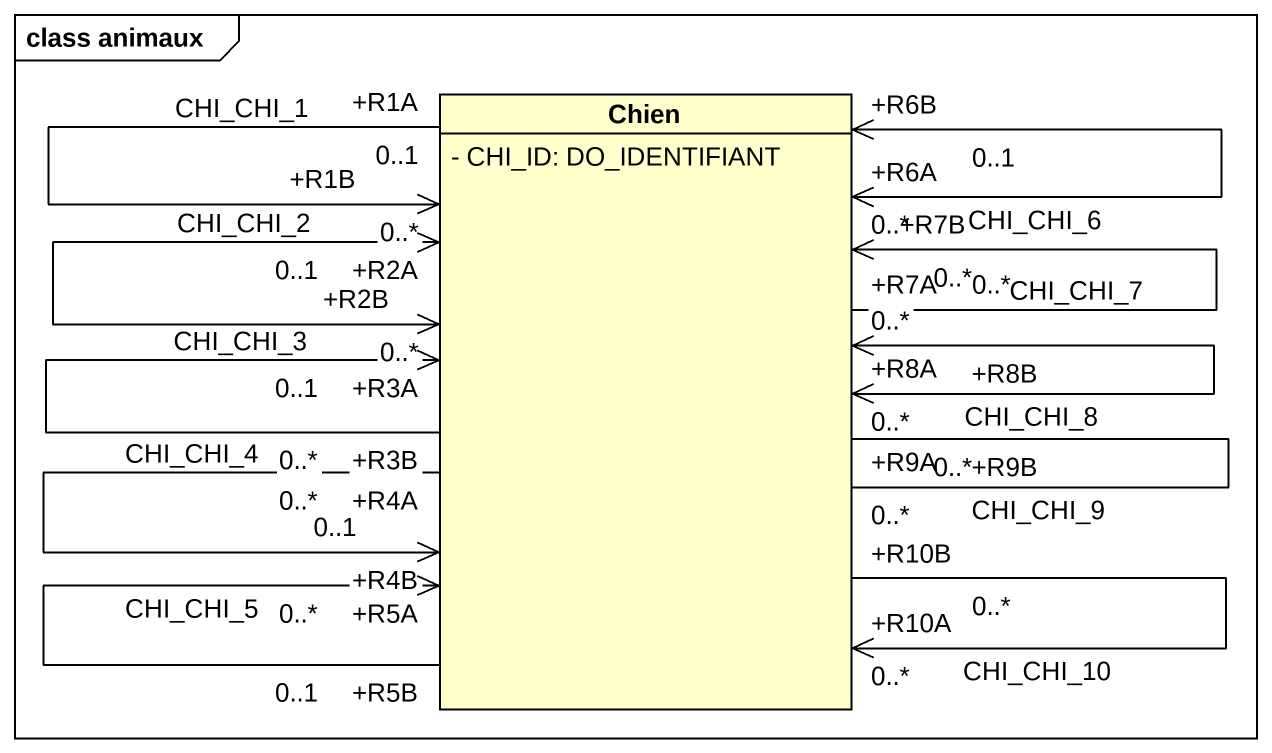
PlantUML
@startuml
mainframe class animaux
hide circle
hide empty members
skinparam classAttributeIconSize 0
class Chien {
  - CHI_ID: DO_IDENTIFIANT
}
Chien "+R1A\n0..1" --> "+R1B\n0..*" Chien : CHI_CHI_1
Chien "+R2A\n0..1" <--> "+R2B\n0..*" Chien : CHI_CHI_2
Chien "+R3A\n0..1" <-- "+R3B\n0..*" Chien : CHI_CHI_3
Chien "+R4A\n0..*" --> "+R4B\n0..1" Chien : CHI_CHI_4
Chien "+R5A\n0..*" <-- "+R5B\n0..1" Chien : CHI_CHI_5
Chien "+R6A\n0..*" <--> "+R6B\n0..1" Chien : CHI_CHI_6
Chien "+R7A\n0..*" --> "+R7B\n0..*" Chien : CHI_CHI_7
Chien "+R8A\n0..*" <--> "+R8B\n0..*" Chien : CHI_CHI_8
Chien "+R9A\n0..*" -- "+R9B\n0..*" Chien : CHI_CHI_9
Chien "+R10A\n0..*" <-- "+R10B\n0..*" Chien : CHI_CHI_10
@enduml
